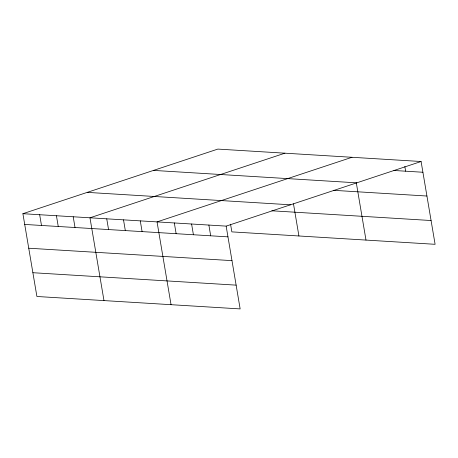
<?xml version="1.0" encoding="UTF-8"?>
<svg xmlns="http://www.w3.org/2000/svg" width="458" height="458" viewBox="0 0 458 458"><rect width="100%" height="100%" fill="white"/><g stroke="black" fill="none" stroke-linecap="round" stroke-linejoin="round"><path stroke-width="0.69" d="M22.9 213.697L226.149 226.12L240.152 308.915L36.903 296.486L22.9 213.697L217.848 149.085L421.097 161.514L435.1 244.303L231.851 231.88L230.546 224.185M284.916 153.184L89.974 217.796L103.977 300.591M351.99 157.289L157.048 221.895L171.052 304.69M226.149 226.12L421.097 161.514M393.891 170.479L422.911 172.254M153.516 170.405L356.765 182.834M333.378 190.31L426.936 196.03M87.232 192.377L290.481 204.8M271.846 210.794L431.081 220.527M24.715 224.437L227.97 236.86M28.74 248.213L231.988 260.636M32.884 272.71L236.133 285.139M404.843 166.494L405.639 171.195M356.29 182.713L365.994 240.078M293.481 203.804L298.919 235.979M208.877 225.067L210.691 235.807M191.599 224.008L193.413 234.748M174.321 222.954L176.141 233.695M140.28 220.871L142.094 231.611M123.511 219.846L125.326 230.586M106.743 218.821L108.557 229.561M73.206 216.771L75.02 227.511M56.437 215.747L58.252 226.487M39.669 214.722L41.483 225.462"/></g></svg>
